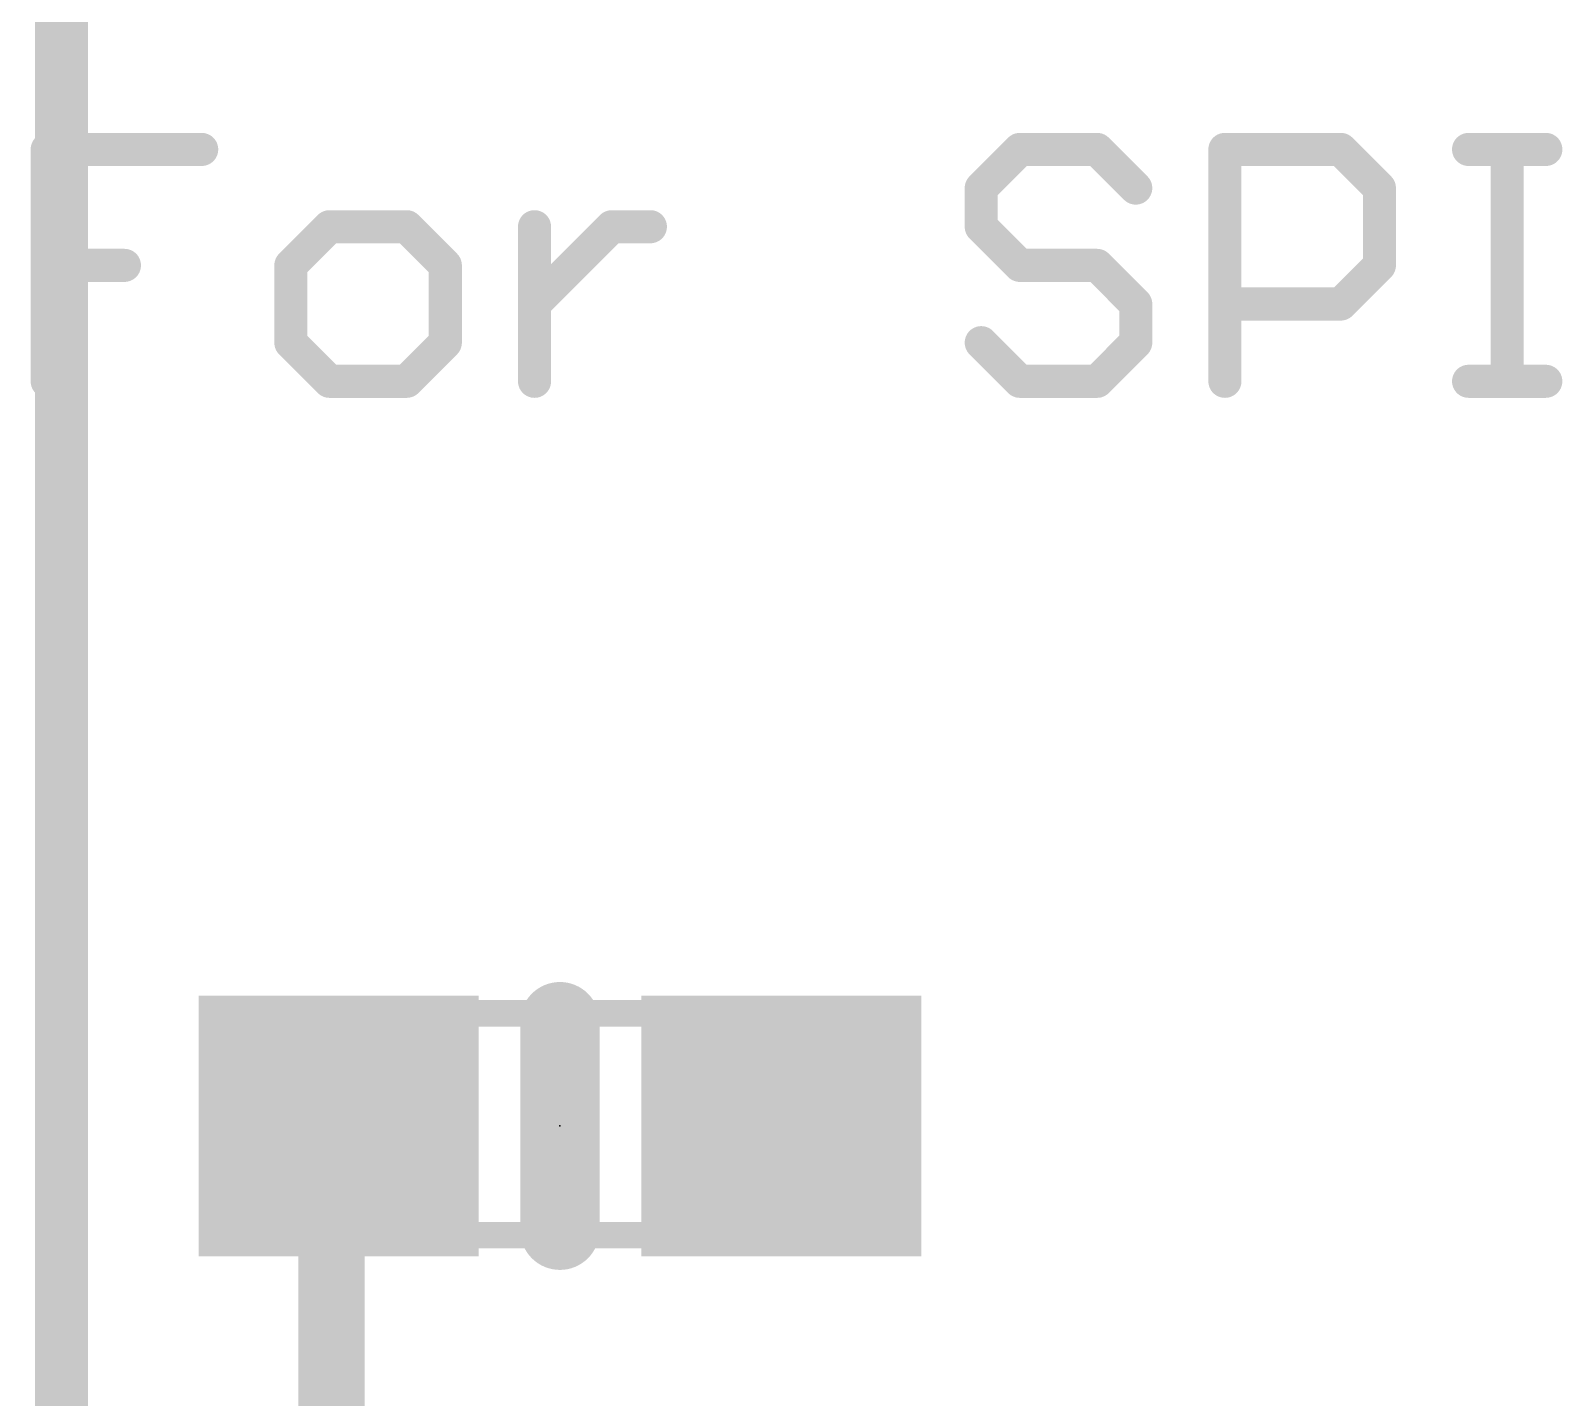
# Model space of a CAD drawing. Extents: x -8.6 to 41.9, y -5.2 to 49.8.
# Drawn here: x 0.89 to 6.77, y 23.6 to 28.84 of the extents above; entities that cross this region are included whole.
import ezdxf

# ---------------------------------------------------------------- set-up
doc = ezdxf.new("R2010")
doc.units = 0
for name, color, linetype in [('1', 12, 'CONTINUOUS'), ('21', 40, 'CONTINUOUS'), ('22', 6, 'CONTINUOUS'), ('23', 40, 'CONTINUOUS'), ('51', 253, 'CONTINUOUS')]:
    doc.layers.add(name, color=color, linetype=linetype)

# ---------------------------------------------------------------- blocks, each defined once
blk = doc.blocks.new('RECT')
blk.add_solid([(-0.5, -0.5), (0.5, -0.5), (-0.5, 0.5), (0.5, 0.5)])

msp = doc.modelspace()

# ---------------------------------------------------------------- linework, layer by layer
at = {"layer": '1', "const_width": 0.254}
for points in [[(2.071, 24.638), (2.044, 24.284)], [(2.044, 24.284), (2.044, 23.114)]]:
    msp.add_lwpolyline(points, dxfattribs=at)
at = {"layer": '1', "const_width": 0.127}
for points in [[(2.1343, 24.6332, 1), (2.0077, 24.6428)], [(2.1075, 24.284, 1), (1.9805, 24.284)], [(1.9807, 24.2888, 1), (2.1073, 24.2792)]]:
    msp.add_lwpolyline(points, format="xyb", dxfattribs=at)
at = {"layer": '21'}
for points, const_width in [([(0.9843, 28.3853, 1), (0.9207, 28.3853)], 0.0635), ([(0.9525, 28.417, 1), (0.9525, 28.3535)], 0.0635), ([(1.5457, 28.3535, 1), (1.5457, 28.417)], 0.0635), ([(4.6869, 28.417, 1), (4.6869, 28.3535)], 0.0635), ([(4.7094, 28.3628, 1), (4.6645, 28.4077)], 0.0635), ([(5.006, 28.4077, 1), (4.9611, 28.3628)], 0.0635), ([(4.9835, 28.3535, 1), (4.9835, 28.417)], 0.0635), ([(5.5059, 28.3853, 1), (5.4424, 28.3853)], 0.0635), ([(5.4742, 28.417, 1), (5.4742, 28.3535)], 0.0635), ([(5.9415, 28.4077, 1), (5.8966, 28.3628)], 0.0635), ([(5.9191, 28.3535, 1), (5.9191, 28.417)], 0.0635), ([(6.4097, 28.417, 1), (6.4097, 28.3535)], 0.0635), ([(6.5897, 28.3853, 1), (6.5262, 28.3853)], 0.0635), ([(6.7063, 28.3535, 1), (6.7063, 28.417)], 0.0635), ([(4.5704, 28.237, 1), (4.5069, 28.237)], 0.0635), ([(4.5162, 28.2594, 1), (4.5611, 28.2145)], 0.0635), ([(5.1094, 28.2145, 1), (5.1543, 28.2594)], 0.0635), ([(6.0991, 28.237, 1), (6.0356, 28.237)], 0.0635), ([(6.0449, 28.2145, 1), (6.0898, 28.2594)], 0.0635), ([(2.0363, 28.1204, 1), (2.0363, 28.0569)], 0.0635), ([(2.0588, 28.0662, 1), (2.0139, 28.1111)], 0.0635), ([(2.3553, 28.1111, 1), (2.3104, 28.0662)], 0.0635), ([(2.3329, 28.0569, 1), (2.3329, 28.1204)], 0.0635), ([(2.8553, 28.0887, 1), (2.7918, 28.0887)], 0.0635), ([(3.1201, 28.1204, 1), (3.1201, 28.0569)], 0.0635), ([(3.1426, 28.0662, 1), (3.0977, 28.1111)], 0.0635), ([(3.2684, 28.0569, 1), (3.2684, 28.1204)], 0.0635), ([(4.5611, 28.1111, 1), (4.5162, 28.0662)], 0.0635), ([(4.5069, 28.0887, 1), (4.5704, 28.0887)], 0.0635), ([(0.9525, 27.9721, 1), (0.9525, 27.9086)], 0.0635), ([(1.2491, 27.9086, 1), (1.2491, 27.9721)], 0.0635), ([(1.9198, 27.9404, 1), (1.8563, 27.9404)], 0.0635), ([(1.8656, 27.9628, 1), (1.9105, 27.9179)], 0.0635), ([(2.5129, 27.9404, 1), (2.4494, 27.9404)], 0.0635), ([(2.4587, 27.9179, 1), (2.5036, 27.9628)], 0.0635), ([(4.6869, 27.9721, 1), (4.6869, 27.9086)], 0.0635), ([(4.6645, 27.9179, 1), (4.7094, 27.9628)], 0.0635), ([(5.006, 27.9628, 1), (4.9611, 27.9179)], 0.0635), ([(4.9835, 27.9086, 1), (4.9835, 27.9721)], 0.0635), ([(6.0898, 27.9179, 1), (6.0449, 27.9628)], 0.0635), ([(6.0356, 27.9404, 1), (6.0991, 27.9404)], 0.0635), ([(2.8011, 27.8145, 1), (2.846, 27.7696)], 0.0635), ([(5.1636, 27.7921, 1), (5.1001, 27.7921)], 0.0635), ([(5.1094, 27.7696, 1), (5.1543, 27.8145)], 0.0635), ([(5.4742, 27.8238, 1), (5.4742, 27.7603)], 0.0635), ([(5.8966, 27.8145, 1), (5.9415, 27.7696)], 0.0635), ([(5.9191, 27.7603, 1), (5.9191, 27.8238)], 0.0635), ([(1.9105, 27.6662, 1), (1.8656, 27.6213)], 0.0635), ([(2.5036, 27.6213, 1), (2.4587, 27.6662)], 0.0635), ([(4.5611, 27.6662, 1), (4.5162, 27.6213)], 0.0635), ([(5.1543, 27.6213, 1), (5.1094, 27.6662)], 0.0635), ([(1.8563, 27.6438, 1), (1.9198, 27.6438)], 0.0635), ([(2.4494, 27.6438, 1), (2.5129, 27.6438)], 0.0635), ([(5.1001, 27.6438, 1), (5.1636, 27.6438)], 0.0635), ([(0.9207, 27.4955, 1), (0.9843, 27.4955)], 0.0635), ([(2.0363, 27.5272, 1), (2.0363, 27.4638)], 0.0635), ([(2.0139, 27.473, 1), (2.0588, 27.518)], 0.0635), ([(2.3104, 27.518, 1), (2.3553, 27.473)], 0.0635), ([(2.3329, 27.4638, 1), (2.3329, 27.5272)], 0.0635), ([(2.7918, 27.4955, 1), (2.8553, 27.4955)], 0.0635), ([(4.6869, 27.5272, 1), (4.6869, 27.4638)], 0.0635), ([(4.6645, 27.473, 1), (4.7094, 27.518)], 0.0635), ([(4.9611, 27.518, 1), (5.006, 27.473)], 0.0635), ([(4.9835, 27.4638, 1), (4.9835, 27.5272)], 0.0635), ([(5.4424, 27.4955, 1), (5.5059, 27.4955)], 0.0635), ([(6.4097, 27.5272, 1), (6.4097, 27.4638)], 0.0635), ([(6.5262, 27.4955, 1), (6.5897, 27.4955)], 0.0635), ([(6.7063, 27.4638, 1), (6.7063, 27.5272)], 0.0635), ([(2.9972, 25.038, 1), (2.8448, 25.038)], 0.1524), ([(2.8448, 24.238, 1), (2.9972, 24.238)], 0.1524)]:
    msp.add_lwpolyline(points, format="xyb", dxfattribs=dict(at, const_width=const_width))
for points, const_width in [([(0.9525, 27.4955), (0.9525, 28.3853)], 0.127), ([(0.9525, 28.3853), (1.5457, 28.3853)], 0.127), ([(4.6869, 28.3853), (4.5387, 28.237)], 0.127), ([(4.9835, 28.3853), (4.6869, 28.3853)], 0.127), ([(5.1318, 28.237), (4.9835, 28.3853)], 0.127), ([(5.4742, 27.4955), (5.4742, 28.3853)], 0.127), ([(5.4742, 28.3853), (5.9191, 28.3853)], 0.127), ([(5.9191, 28.3853), (6.0673, 28.237)], 0.127), ([(6.4097, 28.3853), (6.7063, 28.3853)], 0.127), ([(6.558, 27.4955), (6.558, 28.3853)], 0.127), ([(4.5387, 28.237), (4.5387, 28.0887)], 0.127), ([(6.0673, 28.237), (6.0673, 27.9404)], 0.127), ([(2.0363, 28.0887), (1.888, 27.9404)], 0.127), ([(2.3329, 28.0887), (2.0363, 28.0887)], 0.127), ([(2.4812, 27.9404), (2.3329, 28.0887)], 0.127), ([(2.8235, 27.4955), (2.8235, 28.0887)], 0.127), ([(2.8235, 27.7921), (3.1201, 28.0887)], 0.127), ([(3.1201, 28.0887), (3.2684, 28.0887)], 0.127), ([(4.5387, 28.0887), (4.6869, 27.9404)], 0.127), ([(0.9525, 27.9404), (1.2491, 27.9404)], 0.127), ([(1.888, 27.9404), (1.888, 27.6438)], 0.127), ([(2.4812, 27.6438), (2.4812, 27.9404)], 0.127), ([(4.6869, 27.9404), (4.9835, 27.9404)], 0.127), ([(4.9835, 27.9404), (5.1318, 27.7921)], 0.127), ([(6.0673, 27.9404), (5.9191, 27.7921)], 0.127), ([(5.1318, 27.7921), (5.1318, 27.6438)], 0.127), ([(5.9191, 27.7921), (5.4742, 27.7921)], 0.127), ([(1.888, 27.6438), (2.0363, 27.4955)], 0.127), ([(2.3329, 27.4955), (2.4812, 27.6438)], 0.127), ([(4.6869, 27.4955), (4.5387, 27.6438)], 0.127), ([(5.1318, 27.6438), (4.9835, 27.4955)], 0.127), ([(2.0363, 27.4955), (2.3329, 27.4955)], 0.127), ([(4.9835, 27.4955), (4.6869, 27.4955)], 0.127), ([(6.4097, 27.4955), (6.7063, 27.4955)], 0.127), ([(2.921, 25.038), (2.921, 24.238)], 0.3048)]:
    msp.add_lwpolyline(points, dxfattribs=dict(at, const_width=const_width))
at = {"layer": '22', "const_width": 0.2032}
msp.add_lwpolyline([(1.007, 36.919), (1.007, 0.419)], dxfattribs=at)
at = {"layer": '23'}
msp.add_point((2.921, 24.638), dxfattribs=at)
at = {"layer": '51', "const_width": 0.1016}
for points in [[(2.565, 25.07), (3.277, 25.07)], [(2.565, 24.219), (3.277, 24.219)]]:
    msp.add_lwpolyline(points, dxfattribs=at)
at = {"layer": '51', "const_width": 0.0508}
for points in [[(2.565, 25.0954, 1), (2.565, 25.0446)], [(3.277, 25.0446, 1), (3.277, 25.0954)], [(2.565, 24.2444, 1), (2.565, 24.1936)], [(3.277, 24.1936, 1), (3.277, 24.2444)]]:
    msp.add_lwpolyline(points, format="xyb", dxfattribs=at)

# ---------------------------------------------------------------- block references
at = {"layer": '1', "xscale": 1.075}
for p in [(2.071, 24.638), (3.771, 24.638)]:
    msp.add_blockref('RECT', p, dxfattribs=at)
at = {"layer": '51', "xscale": 0.5001, "yscale": 0.95}
for p in [(2.3329, 24.6431), (3.5013, 24.6431)]:
    msp.add_blockref('RECT', p, dxfattribs=at)

doc.saveas('drawing.dxf')
